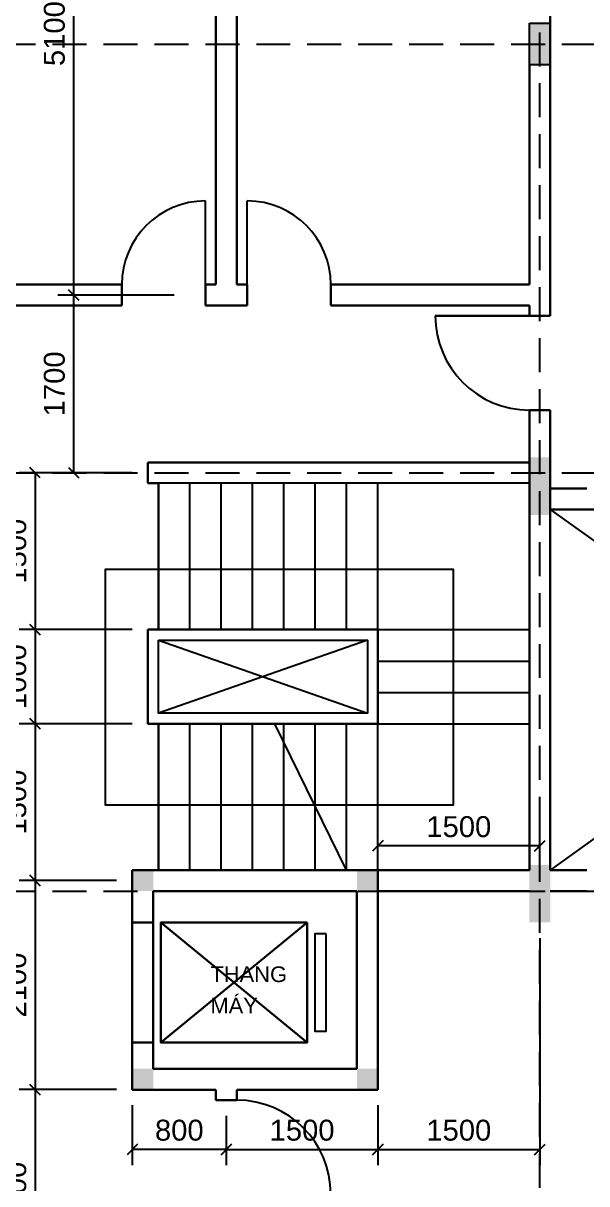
# Model space of a CAD drawing. Extents: x -100 to 171306, y -3236 to 60448.
# Drawn here: x 33100 to 38494, y 41799 to 52899 of the extents above; entities that cross this region are included whole.
import ezdxf

# ---------------------------------------------------------------- set-up
doc = ezdxf.new("R2010")
doc.units = 0
doc.header["$LTSCALE"] = 1300
doc.linetypes.add('HIDDEN', pattern=[0.375, 0.25, -0.125])
doc.layers.get('0').update_dxf_attribs({"linetype": 'CONTINUOUS'})
doc.layers.get('DEFPOINTS').update_dxf_attribs({"linetype": 'CONTINUOUS'})
for name, color, linetype in [('BAO', 3, 'CONTINUOUS'), ('COT', 1, 'CONTINUOUS'), ('CUA', 4, 'CONTINUOUS'), ('RANH', 2, 'CONTINUOUS'), ('TBI', 2, 'CONTINUOUS'), ('TEXT', 7, 'CONTINUOUS'), ('TIM', 6, 'CONTINUOUS')]:
    doc.layers.add(name, color=color, linetype=linetype)
doc.layers.add('TUONG', color=3, linetype='CONTINUOUS', lineweight=30)
doc.styles.add('VN', font='VHELVEN.TTF')
doc.styles.add('VNI-HELVE', font='VHELVEN.TTF')
doc.dimstyles.new('DIM100S', dxfattribs={"dimscale": 0, "dimtxt": 200, "dimasz": 100, "dimexe": 150, "dimexo": 150, "dimgap": 80, "dimtad": 1, "dimdec": 0, "dimrnd": 50, "dimzin": 0, "dimdsep": 46, "dimtxsty": 'VNI-HELVE', "dimblk1": 'OBLIQUE', "dimblk2": 'OBLIQUE', "dimsah": 1, "dimcen": 0, "dimclrd": 6, "dimclre": 6, "dimclrt": 6, "dimadec": 0, "dimazin": 0, "dimtfac": 1, "dimtdec": 0, "dimtmove": 0, "dimatfit": 3, "dimfxl": 1, "dimtolj": 1, "dimtzin": 0, "dimarcsym": 0})

# ---------------------------------------------------------------- blocks, each defined once
blk = doc.blocks.new('_OBLIQUE')
at = {"color": 0, "linetype": 'ByBlock'}
blk.add_line((-0.5, -0.5), (0.5, 0.5), dxfattribs=at)
blk = doc.blocks.new('*D141')
at = {"color": 6, "linetype": 'ByBlock', "transparency": 16777216}
for p, q in [((34344, 55299), (33432, 55299)), ((33582, 55299), (33582, 50299)), ((34544, 50299), (33432, 50299))]:
    blk.add_line(p, q, dxfattribs=at)
at = {"layer": 'DEFPOINTS', "color": 0, "linetype": 'ByBlock', "transparency": 16777216}
for p in [(34494, 55299), (33582, 50299), (34694, 50299)]:
    blk.add_point(p, dxfattribs=at)
at = {"color": 6, "linetype": 'ByBlock', "transparency": 16777216, "xscale": 100, "yscale": 100, "zscale": 100}
for p, rotation in [((33582, 55299), 90), ((33582, 50299), 270)]:
    blk.add_blockref('_OBLIQUE', p, dxfattribs=dict(at, rotation=rotation))
at = {"color": 6, "linetype": 'ByBlock', "transparency": 16777216, "insert": (33399, 52799), "char_height": 200, "attachment_point": 5, "rotation": 90, "style": 'VNI-HELVE'}
blk.add_mtext('\\A1;5100', dxfattribs=at)
blk = doc.blocks.new('*D142')
at = {"color": 6, "linetype": 'ByBlock', "transparency": 16777216}
for p, q in [((33994, 47099), (33063, 47099)), ((33213, 47099), (33213, 46199)), ((34144, 46199), (33063, 46199))]:
    blk.add_line(p, q, dxfattribs=at)
at = {"layer": 'DEFPOINTS', "color": 0, "linetype": 'ByBlock', "transparency": 16777216}
for p in [(34144, 47099), (33213, 46199), (34294, 46199)]:
    blk.add_point(p, dxfattribs=at)
at = {"color": 6, "linetype": 'ByBlock', "transparency": 16777216, "xscale": 100, "yscale": 100, "zscale": 100}
for p, rotation in [((33213, 47099), 90), ((33213, 46199), 270)]:
    blk.add_blockref('_OBLIQUE', p, dxfattribs=dict(at, rotation=rotation))
at = {"color": 6, "linetype": 'ByBlock', "transparency": 16777216, "insert": (33030, 46649), "char_height": 200, "attachment_point": 5, "rotation": 90, "style": 'VNI-HELVE'}
blk.add_mtext('\\A1;1000', dxfattribs=at)
blk = doc.blocks.new('*D143')
at = {"color": 6, "linetype": 'ByBlock', "transparency": 16777216}
for p, q in [((34394, 50299), (33432, 50299)), ((33582, 50299), (33582, 48599)), ((34144, 48599), (33432, 48599))]:
    blk.add_line(p, q, dxfattribs=at)
at = {"layer": 'DEFPOINTS', "color": 0, "linetype": 'ByBlock', "transparency": 16777216}
for p in [(34544, 50299), (33582, 48599), (34294, 48599)]:
    blk.add_point(p, dxfattribs=at)
at = {"color": 6, "linetype": 'ByBlock', "transparency": 16777216, "xscale": 100, "yscale": 100, "zscale": 100}
for p, rotation in [((33582, 50299), 90), ((33582, 48599), 270)]:
    blk.add_blockref('_OBLIQUE', p, dxfattribs=dict(at, rotation=rotation))
at = {"color": 6, "linetype": 'ByBlock', "transparency": 16777216, "insert": (33399, 49449), "char_height": 200, "attachment_point": 5, "rotation": 90, "style": 'VNI-HELVE'}
blk.add_mtext('\\A1;1700', dxfattribs=at)
blk = doc.blocks.new('*D144')
at = {"color": 6, "linetype": 'ByBlock', "transparency": 16777216}
for p, q in [((33994, 48599), (33063, 48599)), ((33213, 48599), (33213, 47099)), ((34144, 47099), (33063, 47099))]:
    blk.add_line(p, q, dxfattribs=at)
at = {"layer": 'DEFPOINTS', "color": 0, "linetype": 'ByBlock', "transparency": 16777216}
for p in [(34144, 48599), (33213, 47099), (34294, 47099)]:
    blk.add_point(p, dxfattribs=at)
at = {"color": 6, "linetype": 'ByBlock', "transparency": 16777216, "xscale": 100, "yscale": 100, "zscale": 100}
for p, rotation in [((33213, 48599), 90), ((33213, 47099), 270)]:
    blk.add_blockref('_OBLIQUE', p, dxfattribs=dict(at, rotation=rotation))
at = {"color": 6, "linetype": 'ByBlock', "transparency": 16777216, "insert": (33030, 47849), "char_height": 200, "attachment_point": 5, "rotation": 90, "style": 'VNI-HELVE'}
blk.add_mtext('\\A1;1500', dxfattribs=at)
blk = doc.blocks.new('*D145')
at = {"color": 6, "linetype": 'ByBlock', "transparency": 16777216}
for p, q in [((33844, 42699), (33063, 42699)), ((33213, 42699), (33213, 40699)), ((34794, 40699), (33063, 40699))]:
    blk.add_line(p, q, dxfattribs=at)
at = {"layer": 'DEFPOINTS', "color": 0, "linetype": 'ByBlock', "transparency": 16777216}
for p in [(33994, 42699), (33213, 40699), (34944, 40699)]:
    blk.add_point(p, dxfattribs=at)
at = {"color": 6, "linetype": 'ByBlock', "transparency": 16777216, "xscale": 100, "yscale": 100, "zscale": 100}
for p, rotation in [((33213, 42699), 90), ((33213, 40699), 270)]:
    blk.add_blockref('_OBLIQUE', p, dxfattribs=dict(at, rotation=rotation))
at = {"color": 6, "linetype": 'ByBlock', "transparency": 16777216, "insert": (33030, 41699), "char_height": 200, "attachment_point": 5, "rotation": 90, "style": 'VNI-HELVE'}
blk.add_mtext('\\A1;2100', dxfattribs=at)
blk = doc.blocks.new('*D146')
at = {"color": 6, "linetype": 'ByBlock', "transparency": 16777216}
for p, q in [((34144, 42549), (34144, 41977)), ((35044, 42449), (35044, 41977)), ((35044, 42127), (34144, 42127))]:
    blk.add_line(p, q, dxfattribs=at)
at = {"layer": 'DEFPOINTS', "color": 0, "linetype": 'ByBlock', "transparency": 16777216}
for p in [(34144, 42699), (35044, 42599), (34144, 42127)]:
    blk.add_point(p, dxfattribs=at)
at = {"color": 6, "linetype": 'ByBlock', "transparency": 16777216, "xscale": 100, "yscale": 100, "zscale": 100, "rotation": 180}
blk.add_blockref('_OBLIQUE', (34144, 42127), dxfattribs=at)
at = {"color": 6, "linetype": 'ByBlock', "transparency": 16777216, "xscale": 100, "yscale": 100, "zscale": 100}
blk.add_blockref('_OBLIQUE', (35044, 42127), dxfattribs=at)
at = {"color": 6, "linetype": 'ByBlock', "transparency": 16777216, "insert": (34594, 42310), "char_height": 200, "attachment_point": 5, "style": 'VNI-HELVE'}
blk.add_mtext('\\A1;800', dxfattribs=at)
blk = doc.blocks.new('*D147')
at = {"color": 6, "linetype": 'ByBlock', "transparency": 16777216}
for p, q in [((36494, 42549), (36494, 41977)), ((35044, 42449), (35044, 41977)), ((35044, 42127), (36494, 42127))]:
    blk.add_line(p, q, dxfattribs=at)
at = {"layer": 'DEFPOINTS', "color": 0, "linetype": 'ByBlock', "transparency": 16777216}
for p in [(36494, 42699), (35044, 42599), (36494, 42127)]:
    blk.add_point(p, dxfattribs=at)
at = {"color": 6, "linetype": 'ByBlock', "transparency": 16777216, "xscale": 100, "yscale": 100, "zscale": 100, "rotation": 180}
blk.add_blockref('_OBLIQUE', (35044, 42127), dxfattribs=at)
at = {"color": 6, "linetype": 'ByBlock', "transparency": 16777216, "xscale": 100, "yscale": 100, "zscale": 100}
blk.add_blockref('_OBLIQUE', (36494, 42127), dxfattribs=at)
at = {"color": 6, "linetype": 'ByBlock', "transparency": 16777216, "insert": (35769, 42310), "char_height": 200, "attachment_point": 5, "style": 'VNI-HELVE'}
blk.add_mtext('\\A1;1500', dxfattribs=at)
blk = doc.blocks.new('*D148')
at = {"color": 6, "linetype": 'ByBlock', "transparency": 16777216}
for p, q in [((38044, 44149), (38044, 41977)), ((36494, 42549), (36494, 41977)), ((36494, 42127), (38044, 42127))]:
    blk.add_line(p, q, dxfattribs=at)
at = {"layer": 'DEFPOINTS', "color": 0, "linetype": 'ByBlock', "transparency": 16777216}
for p in [(38044, 44299), (36494, 42699), (38044, 42127)]:
    blk.add_point(p, dxfattribs=at)
at = {"color": 6, "linetype": 'ByBlock', "transparency": 16777216, "xscale": 100, "yscale": 100, "zscale": 100, "rotation": 180}
blk.add_blockref('_OBLIQUE', (36494, 42127), dxfattribs=at)
at = {"color": 6, "linetype": 'ByBlock', "transparency": 16777216, "xscale": 100, "yscale": 100, "zscale": 100}
blk.add_blockref('_OBLIQUE', (38044, 42127), dxfattribs=at)
at = {"color": 6, "linetype": 'ByBlock', "transparency": 16777216, "insert": (37269, 42310), "char_height": 200, "attachment_point": 5, "style": 'VNI-HELVE'}
blk.add_mtext('\\A1;1500', dxfattribs=at)
blk = doc.blocks.new('*D152')
at = {"color": 6, "linetype": 'ByBlock', "transparency": 16777216}
for p, q in [((36494, 44949), (36494, 45181)), ((38044, 44999), (38044, 45181)), ((38044, 45031), (36494, 45031))]:
    blk.add_line(p, q, dxfattribs=at)
at = {"layer": 'DEFPOINTS', "color": 0, "linetype": 'ByBlock', "transparency": 16777216}
for p in [(36494, 45031), (38044, 44849), (36494, 44799)]:
    blk.add_point(p, dxfattribs=at)
at = {"color": 6, "linetype": 'ByBlock', "transparency": 16777216, "xscale": 100, "yscale": 100, "zscale": 100, "rotation": 180}
blk.add_blockref('_OBLIQUE', (36494, 45031), dxfattribs=at)
at = {"color": 6, "linetype": 'ByBlock', "transparency": 16777216, "xscale": 100, "yscale": 100, "zscale": 100}
blk.add_blockref('_OBLIQUE', (38044, 45031), dxfattribs=at)
at = {"color": 6, "linetype": 'ByBlock', "transparency": 16777216, "insert": (37269, 45213), "char_height": 200, "attachment_point": 5, "style": 'VNI-HELVE'}
blk.add_mtext('\\A1;1500', dxfattribs=at)
blk = doc.blocks.new('*D180')
at = {"color": 6, "linetype": 'ByBlock', "transparency": 16777216}
for p, q in [((34144, 46199), (33063, 46199)), ((33213, 46199), (33213, 44699)), ((33994, 44699), (33063, 44699))]:
    blk.add_line(p, q, dxfattribs=at)
at = {"layer": 'DEFPOINTS', "color": 0, "linetype": 'ByBlock', "transparency": 16777216}
for p in [(34294, 46199), (33213, 44699), (34144, 44699)]:
    blk.add_point(p, dxfattribs=at)
at = {"color": 6, "linetype": 'ByBlock', "transparency": 16777216, "xscale": 100, "yscale": 100, "zscale": 100}
for p, rotation in [((33213, 46199), 90), ((33213, 44699), 270)]:
    blk.add_blockref('_OBLIQUE', p, dxfattribs=dict(at, rotation=rotation))
at = {"color": 6, "linetype": 'ByBlock', "transparency": 16777216, "insert": (33030, 45449), "char_height": 200, "attachment_point": 5, "rotation": 90, "style": 'VNI-HELVE'}
blk.add_mtext('\\A1;1500', dxfattribs=at)
blk = doc.blocks.new('*D181')
at = {"color": 6, "linetype": 'ByBlock', "transparency": 16777216}
for p, q in [((33994, 44699), (33063, 44699)), ((33213, 44699), (33213, 42699)), ((33994, 42699), (33063, 42699))]:
    blk.add_line(p, q, dxfattribs=at)
at = {"layer": 'DEFPOINTS', "color": 0, "linetype": 'ByBlock', "transparency": 16777216}
for p in [(34144, 44699), (33213, 42699), (34144, 42699)]:
    blk.add_point(p, dxfattribs=at)
at = {"color": 6, "linetype": 'ByBlock', "transparency": 16777216, "xscale": 100, "yscale": 100, "zscale": 100}
for p, rotation in [((33213, 44699), 90), ((33213, 42699), 270)]:
    blk.add_blockref('_OBLIQUE', p, dxfattribs=dict(at, rotation=rotation))
at = {"color": 6, "linetype": 'ByBlock', "transparency": 16777216, "insert": (33030, 43699), "char_height": 200, "attachment_point": 5, "rotation": 90, "style": 'VNI-HELVE'}
blk.add_mtext('\\A1;2100', dxfattribs=at)

msp = doc.modelspace()

# ---------------------------------------------------------------- linework, layer by layer
at = {"layer": 'BAO', "color": 3, "linetype": 'Continuous'}
for p, q in [((37944.2, 48698.6), (34294.2, 48698.6)), ((37944.2, 48498.6), (34294.2, 48498.6))]:
    msp.add_line(p, q, dxfattribs=at)
for points in [[(34694.2, 47673.6, 0, 0, 0), (34616.4, 47673.6, 300, 0, 0), (34486.1, 47673.6, 0, 0, 0)], [(35294.2, 45423.6, 0, 0, 0), (35426, 45423.6, 300, 0, 0), (35554.5, 45423.6, 0, 0, 0)]]:
    msp.add_lwpolyline(points, format="xyseb", dxfattribs=at)
for points in [[(34694.2, 45423.6), (37219.2, 45423.6), (37219.2, 47673.6), (33883.7, 47673.6), (33883.7, 45423.6), (34694.2, 45423.6)], [(36194.2, 44798.6), (35509.7, 46198.6)]]:
    msp.add_lwpolyline(points, dxfattribs=at)
at = {"layer": 'COT', "linetype": 'Continuous'}
msp.add_lwpolyline([(37944.1, 52898.6), (38144.1, 52898.6), (38144.1, 52499.3), (37944.1, 52499.3)], close=True, dxfattribs=at)
msp.add_solid([(37944.1, 52499.3), (38144.1, 52499.3), (37944.1, 52898.6), (38144.1, 52898.6)], dxfattribs=at)
at = {"layer": 'COT', "color": 1, "linetype": 'Continuous'}
for points in [[(37944.2, 48195), (38144.2, 48195), (37944.2, 48745), (38144.2, 48745)], [(37944.2, 44298.6), (38144.2, 44298.6), (37944.2, 44848.6), (38144.2, 44848.6)], [(34143.8, 44798.6), (34143.8, 44598.6), (34343.9, 44798.6), (34343.9, 44598.6)], [(36293.8, 44798.6), (36293.8, 44598.6), (36493.9, 44798.6), (36493.9, 44598.6)], [(34143.8, 42898.6), (34143.8, 42698.6), (34343.9, 42898.6), (34343.9, 42698.6)], [(36293.9, 42898.6), (36293.9, 42698.6), (36494.1, 42898.6), (36494.1, 42698.6)]]:
    msp.add_solid(points, dxfattribs=at)
at = {"layer": 'CUA', "color": 4, "linetype": 'Continuous'}
for p, q in [((34844.1, 50398.6), (34844.1, 51198.6)), ((35244.1, 50398.6), (35244.1, 51198.6)), ((37944.1, 50098.6), (37044.1, 50098.6)), ((34394.2, 47148.6), (34394.2, 48498.6)), ((42944.1, 48248.6), (38144.1, 44798.6)), ((38144.2, 48248.6), (42944.1, 44798.6))]:
    msp.add_line(p, q, dxfattribs=at)
at = {"layer": 'CUA', "color": 3, "linetype": 'Continuous'}
for p, q in [((34694.2, 47098.6), (34694.2, 48498.6)), ((34994.2, 47098.6), (34994.2, 48498.6)), ((35294.2, 47098.6), (35294.2, 48498.6)), ((35594.2, 47098.6), (35594.2, 48498.6)), ((35894.2, 47098.6), (35894.2, 48498.6)), ((36194.2, 47098.6), (36194.2, 48498.6)), ((36494.2, 47098.6), (36494.2, 48498.6)), ((36494.2, 47098.6), (37944.2, 47098.6)), ((36394.2, 46998.6), (34394.2, 46298.6)), ((34394.2, 46998.6), (36394.2, 46298.6)), ((36494.2, 46798.6), (37944.2, 46798.6)), ((36494.2, 46498.6), (37944.2, 46498.6)), ((34694.2, 44798.6), (34694.2, 46198.6)), ((34994.2, 44798.6), (34994.2, 46198.6)), ((35294.2, 44798.6), (35294.2, 46198.6)), ((35594.2, 44798.6), (35594.2, 46198.6)), ((35894.2, 44798.6), (35894.2, 46198.6)), ((36194.2, 44798.6), (36194.2, 46198.6)), ((36494.2, 44798.6), (36494.2, 46248.6)), ((36494.2, 46198.6), (37944.2, 46198.6))]:
    msp.add_line(p, q, dxfattribs=at)
msp.add_lwpolyline([(34394.2, 46998.6), (36394.2, 46998.6), (36394.2, 46298.6), (34394.2, 46298.6)], close=True, dxfattribs=at)
at = {"layer": 'CUA', "color": 4, "linetype": 'Continuous'}
for centre, radius, start, end in [((34844.1, 50398.6), 800, 90, 180), ((35244.1, 50398.6), 800, 360, 90), ((37944.1, 50098.6), 900, 180, 270), ((37944.1, 50098.6), 900, 180, 270), ((35144.1, 41698.6), 900, 0, 90)]:
    msp.add_arc(centre, radius, start, end, dxfattribs=at)
at = {"layer": 'RANH', "color": 2, "linetype": 'HIDDEN'}
for p, q in [((38044.1, 36398.6), (38044.1, 57559.7)), ((5594.1, 52698.9), (64365.3, 52698.9)), ((5594.1, 48598.9), (64365.3, 48598.6)), ((5594.1, 44598.6), (64365.3, 44598.6))]:
    msp.add_line(p, q, dxfattribs=at)
at = {"layer": 'TBI', "color": 2, "linetype": 'Continuous'}
msp.add_lwpolyline([(36000.9, 44188), (35890.6, 44188), (35890.6, 43259.2), (36000.9, 43259.2)], close=True, dxfattribs=at)
at = {"layer": 'TUONG', "color": 3}
for p, q in [((34944.1, 56898.6), (34944.1, 50398.6)), ((35144.1, 50398.6), (35144.1, 56898.6)), ((38144.1, 54898.6), (38144.1, 50098.6)), ((37944.2, 52499.3), (37944.2, 50398.6)), ((32144.1, 50398.6), (34044.1, 50398.6)), ((34044.1, 50398.6), (34044.1, 50198.6)), ((34944.1, 50398.6), (34844.1, 50398.6)), ((34844.1, 50398.6), (34844.1, 50198.6)), ((35144.1, 50398.6), (35244.1, 50398.6)), ((35244.1, 50398.6), (35244.1, 50198.6)), ((37944.2, 50398.6), (36044.1, 50398.6)), ((36044.1, 50398.6), (36044.1, 50198.6)), ((32144.1, 50198.6), (34044.1, 50198.6)), ((34844.1, 50198.6), (34944.1, 50198.6)), ((35244.1, 50198.6), (35144.1, 50198.6)), ((37944.1, 50198.6), (36044.1, 50198.6)), ((36044.1, 50198.6), (37944.2, 50198.6)), ((37944.2, 50198.6), (37944.2, 50098.6)), ((37944.3, 49198.6), (37944.1, 44798.6)), ((37944.2, 49198.6), (37944.2, 48798.6)), ((38144.1, 49198.6), (38144.1, 48448.6)), ((38144.1, 44798.6), (38144.2, 48448.6)), ((38494.1, 48448.6), (38144.1, 48448.6)), ((38144.2, 48248.6), (38494.1, 48248.6)), ((42944.1, 48248.6), (38144.2, 48248.6)), ((38144.1, 44798.6), (38144.1, 45398.6)), ((38144.1, 44798.6), (38144.2, 45398.6)), ((38144.1, 44798.6), (38144.1, 45398.6)), ((34144.1, 44298.6), (34144.1, 44798.6)), ((34294.1, 44798.6), (36494.1, 44798.6)), ((36494.1, 44798.6), (36494.1, 42698.6)), ((37944.1, 44798.6), (36494.1, 44798.6)), ((38144.1, 44798.6), (38494.1, 44798.6)), ((34344.1, 44298.6), (34344.1, 44598.6)), ((34344.1, 44598.6), (36294.1, 44598.6)), ((36294.1, 44598.6), (36294.1, 42898.6)), ((36493.9, 44598.6), (37944.1, 44598.6)), ((38494.1, 44598.6), (38144.1, 44598.6)), ((34144.1, 44298.6), (34344.1, 44298.6)), ((34344.1, 44298.6), (34344.1, 43148.6)), ((35817.6, 44298.6), (34417.6, 43148.6)), ((35817.6, 43148.6), (34417.6, 44298.6)), ((34144.1, 42698.6), (34144.1, 43148.6)), ((34344.1, 43148.6), (34144.1, 43148.6)), ((34344.1, 42898.6), (34344.1, 43148.6)), ((36294.1, 42898.6), (34344.1, 42898.6)), ((34944.1, 42698.6), (34294.1, 42698.6)), ((34944.1, 42598.6), (34944.1, 42698.6)), ((35144.1, 42598.6), (35144.1, 42698.6)), ((35144.1, 42698.6), (35144.1, 42698.6)), ((35144.1, 42698.6), (36494.1, 42698.6))]:
    msp.add_line(p, q, dxfattribs=at)
at = {"layer": 'TUONG', "color": 3, "linetype": 'ByBlock'}
for p, q in [((32144.1, 50198.6), (34044.1, 50198.6)), ((34844.1, 50198.6), (35244.1, 50198.6)), ((36044.1, 50198.6), (37944.1, 50198.6)), ((37944.1, 50198.6), (37944.1, 50098.6)), ((37944.1, 50098.6), (37044.1, 50098.6)), ((37944.2, 50098.6), (38144.1, 50098.6)), ((37944.1, 49198.6), (37944.1, 48498.6)), ((37944.2, 49198.6), (38144.1, 49198.6)), ((34294.2, 48498.6), (34294.2, 48698.6)), ((37944.1, 48698.6), (34294.2, 48698.6)), ((34294.2, 48698.6), (34294.2, 48498.6)), ((34294.2, 48498.6), (34394.2, 48498.6)), ((34394.2, 48498.6), (34394.1, 47098.6)), ((34394.1, 47098.6), (34294.1, 47098.6)), ((34294.1, 47098.6), (34294.1, 46198.6)), ((34294.1, 46198.6), (34394.1, 46198.6)), ((34394.1, 46198.6), (34394.2, 44798.6)), ((34394.2, 44798.6), (34144.1, 44798.6)), ((34144.1, 44798.6), (34144.1, 42698.6)), ((34144.1, 42698.6), (34944.1, 42698.6)), ((34944.1, 42698.6), (34944.1, 42598.6)), ((35144.1, 42598.6), (34944.1, 42598.6))]:
    msp.add_line(p, q, dxfattribs=at)
at = {"layer": 'TUONG', "color": 3}
for points in [[(34294.2, 47098.6), (36494.2, 47098.6), (36494.2, 46198.6), (34294.2, 46198.6)], [(35817.6, 44298.6), (34417.6, 44298.6), (34417.6, 43148.6), (35817.6, 43148.6)]]:
    msp.add_lwpolyline(points, close=True, dxfattribs=at)

# ---------------------------------------------------------------- texts
at = {"layer": 'TEXT', "color": 7, "style": 'VN'}
for s, p in [('THANG', (34891.8, 43727.7)), ('MAÙY', (34891.8, 43427.7))]:
    msp.add_text(s, height=150, dxfattribs=at).set_placement(p)

# ---------------------------------------------------------------- dimensions: what is measured, and where the dimension line sits
at = {"layer": 'TIM', "color": 6, "linetype": 'Continuous'}
for base, p1, p2, text, picture, middle in [((33581.9, 50298.6), (34494.1, 55298.6), (34694.1, 50298.6), '5100', '*D141', (33399.1, 52798.6)), ((33213.3, 47098.6), (34144.2, 48598.6), (34294.1, 47098.6), '1500', '*D144', (33030.5, 47848.6)), ((33213.3, 46198.6), (34144.1, 47098.6), (34294.1, 46198.6), '1000', '*D142', (33030.5, 46648.6)), ((33213.3, 42698.6), (34143.8, 44698.6), (34143.8, 42698.6), '2100', '*D181', (33030.5, 43698.6)), ((33213.3, 40698.6), (33993.8, 42698.6), (34944.1, 40698.6), '2100', '*D145', (33030.5, 41698.6))]:
    dim = msp.add_linear_dim(base=base, p1=p1, p2=p2, angle=90, text=text, dimstyle='DIM100S', override={"dimscale": 1}, dxfattribs=at)
    dim.commit()
    dim.dimension.update_dxf_attribs({"geometry": picture, "text_midpoint": middle})
for base, p1, p2, picture, middle in [((33581.9, 48598.6), (34544.1, 50298.6), (34294.2, 48598.6), '*D143', (33399.1, 49448.6)), ((33213.3, 44698.6), (34294.2, 46198.6), (34143.8, 44698.6), '*D180', (33030.5, 45448.6))]:
    dim = msp.add_linear_dim(base=base, p1=p1, p2=p2, angle=90, dimstyle='DIM100S', override={"dimscale": 1}, dxfattribs=at)
    dim.commit()
    dim.dimension.update_dxf_attribs({"geometry": picture, "text_midpoint": middle})
for base, p1, p2, text, picture, middle in [((36494.1, 45030.6), (38044.2, 44848.6), (36494.1, 44798.6), '1500', '*D152', (37269.1, 45213.3)), ((38044.2, 42126.8), (36494.1, 42698.6), (38044.2, 44298.6), '1500', '*D148', (37269.1, 42309.6)), ((34143.8, 42126.8), (35044.1, 42598.6), (34143.8, 42698.6), '800', '*D146', (34593.9, 42309.6)), ((36494.1, 42126.8), (35044.1, 42598.6), (36494.1, 42698.6), '1500', '*D147', (35769.1, 42309.6))]:
    dim = msp.add_linear_dim(base=base, p1=p1, p2=p2, text=text, dimstyle='DIM100S', override={"dimscale": 1}, dxfattribs=at)
    dim.commit()
    dim.dimension.update_dxf_attribs({"geometry": picture, "text_midpoint": middle})

doc.saveas('drawing.dxf')
